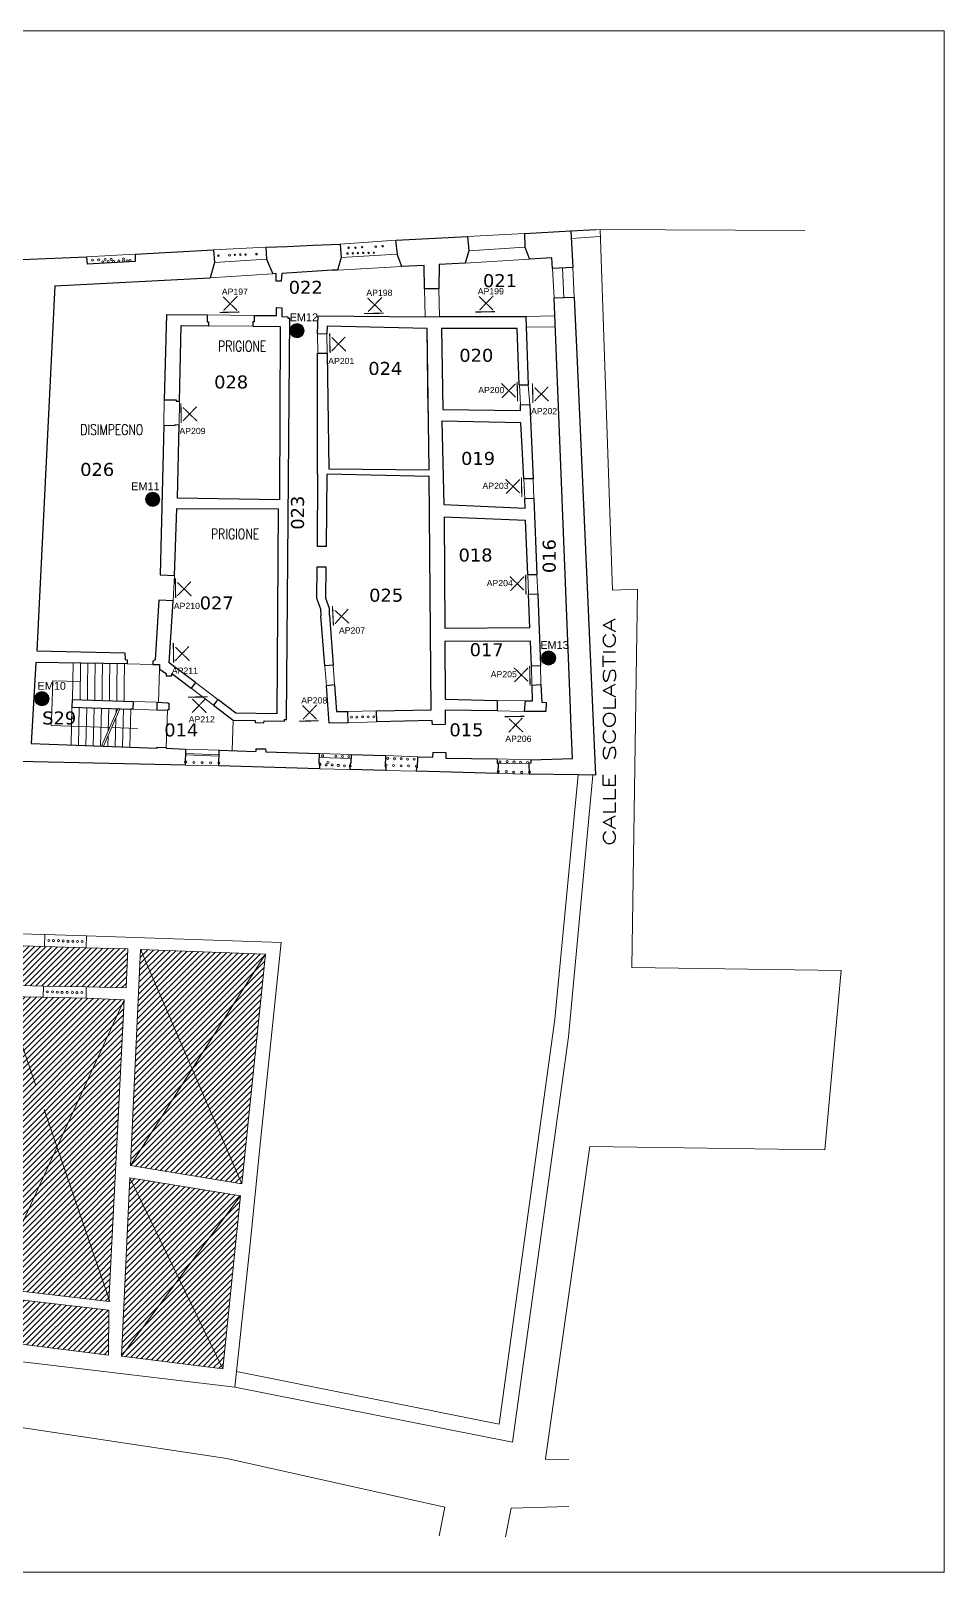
# Model space of a CAD drawing. Header units: metres. Extents: x 13 to 8413, y -14317 to -8377.
# Drawn here: x 4895 to 8413, y -14317 to -8377 of the extents above; entities that cross this region are included whole.
import ezdxf
from ezdxf.enums import TextEntityAlignment as Align

# ---------------------------------------------------------------- set-up
doc = ezdxf.new("R2010")
doc.units = ezdxf.units.M
doc.header["$LTSCALE"] = 0.0125
for name, color, linetype, lineweight in [('_fluorescenti', 30, 'Continuous', 30), ('lampade di emergenza S.E.', 3, 'Continuous', 18), ('muri', 7, 'Continuous', 9), ('vani', 66, 'Continuous', 9)]:
    doc.layers.add(name, color=color, linetype=linetype, lineweight=lineweight)
doc.layers.add('_scritte', color=150, linetype='Continuous')
doc.layers.add('CODICE EMERGENZE', color=190, linetype='Continuous')
doc.styles.add('DITTA', font='COMPLEX.SHX', dxfattribs={"height": 60})
doc.styles.add('ducale_200', font='ARIAL.TTF', dxfattribs={"height": 1})
doc.styles.get("Standard").update_dxf_attribs({"font": 'romans.shx'})

# ---------------------------------------------------------------- blocks, each defined once
blk = doc.blocks.new('re')
at = {"const_width": 0.3}
for points in [[(51.55, 419.05), (51.66, 413.81)], [(55.72, 418.12), (52.08, 414.34)], [(52.09, 417.95), (55.87, 414.31)]]:
    blk.add_lwpolyline(points, dxfattribs=at)

msp = doc.modelspace()

# ---------------------------------------------------------------- hatches: boundary and pattern name
at = {"layer": 'lampade di emergenza S.E.'}
for points in [[(5893.1, -9532.5, 1), (5948, -9532.5, 1)], [(5337.1, -10182.4, 1), (5392.1, -10182.4, 1)], [(6861.6, -10794.4, 1), (6916.6, -10794.4, 1)], [(4910.2, -10951, 1), (4965.2, -10951, 1)]]:
    msp.add_hatch(color=5, dxfattribs=at).paths.add_polyline_path(points)
at = {"layer": 'muri'}
h = msp.add_hatch(dxfattribs=at)
h.set_pattern_fill('ANSI31', color=252, scale=5, style=0)
h.paths.add_polyline_path([(5269.3, -11914.9), (5108.4, -11910.4), (5107, -11910.4), (4948, -11906), (4637.9, -11897.4), (4473.9, -11892.9), (4281.1, -11887.5), (4281.1, -11882.9), (4103.2, -11877.9), (4103.1, -11884.3), (4101, -12007.6), (4063.3, -12914.2), (4225.9, -12833.2), (4262.4, -12042.3), (4478.9, -12046.8), (4635.6, -12049.5), (4943.3, -12058.6), (5108.4, -12061.1), (5262, -12065.3)])
h.paths.add_polyline_path([(3511.2, -13085.7), (4004.4, -13145.8), (4004.4, -13143.3), (4052.3, -13145.1), (4057.8, -13045.5), (4008.2, -13043.4), (4010.3, -12988.6), (3843.9, -12971.8), (3845, -12959.4), (3839.9, -12959), (3842.5, -12931.6), (3745.1, -12922.5), (3742.7, -12948.6), (3736, -12948), (3734.8, -12960.8), (3349, -12922), (3241.8, -12911.2), (3066.1, -12893.5), (3064.4, -12924.4), (3052.6, -12923.4), (3051.9, -12928.9), (3045.7, -13026.9), (3046.3, -13032.4), (3058.6, -13032.4), (3047.7, -13235.8), (3499.8, -13284.6)])
h.paths.add_polyline_path([(4051.9, -12086), (3618.3, -12094.6), (3573.9, -12906.5), (3745.1, -12922.5), (3842.5, -12931.6), (4016.5, -12947.9)])
h.paths.add_polyline_path([(3565.4, -12092.2), (3112.2, -12109.2), (3070.1, -12854.5), (3251.4, -12874.2), (3250.9, -12898), (3243.3, -12898), (3241.8, -12911.2), (3349, -12922), (3350.4, -12907.5), (3344.1, -12907), (3346.1, -12884.5), (3526.6, -12904.1)])
h.paths.add_polyline_path([(3440.1, -12039.1), (3228.5, -12043.8), (3228.5, -12078), (3251.9, -12104), (3418, -12097.7), (3440.8, -12072.7)])
h.paths.add_polyline_path([(3914.7, -12032.1), (3750.1, -12034.3), (3750.3, -12070.1), (3773.3, -12091.5), (3891.4, -12089.2), (3916.1, -12066.4)])
h.paths.add_polyline_path([(2919.3, -12050.8), (2694.1, -12055.8), (2693.4, -12086.3), (2716.2, -12112.8), (2898.9, -12109.5), (2919.9, -12086.6)])
h.paths.add_polyline_path([(3066.5, -12106.4), (2544.7, -12116), (2536.9, -12243.3), (2632.9, -12249.2), (2595.5, -12859.5), (2605.3, -12863.1), (2598.1, -12993.3), (2694.6, -13004.1), (2694.6, -13016.5), (2927.6, -13041.5), (2950.8, -13037.1), (2960.6, -13029.9), (2988.3, -13030.8), (3015.8, -13046.9), (3017, -13025.6), (3045.7, -13026.9), (3051.9, -12928.9), (3022.4, -12926.6)])
h.paths.add_polyline_path([(3015.8, -13046.9), (2988.3, -13030.8), (2960.6, -13029.9), (2950.8, -13037.1), (2927.6, -13041.5), (2694.6, -13016.5), (2694.6, -13004.1), (2598.1, -12993.3), (2605.3, -12863.1), (2595.5, -12859.5), (2632.9, -12249.2), (2536.9, -12243.3), (2479.8, -13175.4), (3004.8, -13232)])
h.paths.add_polyline_path([(3494.6, -12534.2), (5004.6, -12534.2), (5004.6, -12442.1), (3494.6, -12442.1)], flags=9)
h = msp.add_hatch(dxfattribs=at)
h.set_pattern_fill('ANSI31', color=252, scale=5, style=0)
h.paths.add_polyline_path([(5254, -12111.8), (5108.4, -12105.3), (4941.5, -12101.1), (4797.3, -12098.8), (4747.9, -13221.5)])
h.paths.add_polyline_path([(5254, -12111.8), (4995.6, -12678.3), (5196.3, -13264.8)])
h.paths.add_polyline_path([(5702.1, -12866.1), (5276.3, -12797.1), (5465.6, -13186)])
h.paths.add_polyline_path([(5276.3, -12797.1), (5244.5, -13485.1), (5465.6, -13186)])
h.paths.add_polyline_path([(5702.1, -12866.1), (5465.6, -13186), (5634.4, -13533.1)])
h.paths.add_polyline_path([(5516.7, -12377.6), (5278.6, -12750.1), (5708.2, -12819.9)])
h.paths.add_polyline_path([(5799.4, -11935.2), (5516.7, -12377.6), (5708.2, -12819.9)])
h.paths.add_polyline_path([(5799.4, -11935.2), (5317.5, -11917.7), (5516.7, -12377.6)])
h.paths.add_polyline_path([(5317.5, -11917.7), (5278.6, -12750.1), (5516.7, -12377.6)])
h.paths.add_polyline_path([(4499.2, -12641.9), (4700.4, -13218.9), (4745.9, -12097.4), (4635.2, -12093.4), (4478.9, -12088.4), (4305.4, -12086.1), (4261.2, -13167.3)])
h.paths.add_polyline_path([(3494.6, -12534.2), (5004.6, -12534.2), (5004.6, -12442.1), (3494.6, -12442.1)], flags=25)
h.paths.add_polyline_path([(3494.6, -12534.2), (5004.6, -12534.2), (5004.6, -12442.1), (3494.6, -12442.1)], flags=25)
h = msp.add_hatch(dxfattribs=at)
h.set_pattern_fill('ANSI31', color=252, scale=5, style=0)
h.paths.add_polyline_path([(4499.2, -12641.9), (4261.2, -13167.3), (4261.1, -13168.6), (4700.4, -13218.9)])
h.paths.add_polyline_path([(4995.6, -12678.3), (4747.9, -13221.5), (5195.9, -13273.4), (5196.3, -13264.8)])
h = msp.add_hatch(dxfattribs=at)
h.set_pattern_fill('ANSI31', color=252, scale=5, style=0)
h.paths.add_polyline_path([(5465.6, -13186), (5244.5, -13485.1), (5634.4, -13533.1)])
h = msp.add_hatch(dxfattribs=at)
h.set_pattern_fill('ANSI31', color=252, scale=5, style=0)
h.paths.add_polyline_path([(5195.9, -13307.1), (4744, -13254.2), (4737.5, -13422.8), (5194.4, -13481.1)])
h.paths.add_polyline_path([(4701.5, -13251.9), (4259.8, -13201.2), (4252.2, -13369.6), (4698.2, -13418.1)])

# ---------------------------------------------------------------- linework, layer by layer
at = {"layer": 'lampade di emergenza S.E.', "color": 5}
for centre in [(5920.6, -9532.5), (5364.6, -10182.4), (6889.1, -10794.4), (4937.7, -10951)]:
    msp.add_circle(centre, 27.5, dxfattribs=at)
at = {"layer": 'muri', "linetype": 'Continuous', "ltscale": 0.1}
msp.add_line((5933, -8377.1), (13, -8377.1), dxfattribs=at)
at = {"layer": 'muri', "color": 252}
for p, q in [((7071, -9142.9), (7876.5, -9146.8)), ((7087.7, -9142.9), (7134.9, -10533.2)), ((6568.2, -9272), (6815.6, -9257.3)), ((5584.2, -9329.5), (5827.3, -9314)), ((6076.1, -9298.8), (6324.1, -9285.9)), ((6904.2, -9292.8), (6910.7, -9407.9)), ((6943.1, -9291), (6948.6, -9406.1)), ((6982.1, -9289.2), (6987.6, -9404.2)), ((7134.9, -10533.2), (7231.2, -10528.9)), ((7231.7, -10529.4), (7210.5, -11987.1)), ((7231.2, -10528.9), (7231.7, -10529.4)), ((5674.9, -11033.1), (5671, -11151.1)), ((5278.6, -12750.1), (5799.4, -11935.2)), ((5317.5, -11917.7), (5708.2, -12819.9)), ((7210.5, -11987.1), (8016.3, -11998.8)), ((8016.3, -11998.8), (7953, -12689.9)), ((4747.9, -13221.5), (5254, -12111.8)), ((4797.3, -12098.8), (4914.8, -12442.1)), ((4946.3, -12534.2), (5199.3, -13273.4)), ((6877.8, -13880.6), (7047.7, -12677.2)), ((7953, -12689.9), (7048.3, -12676.7)), ((5276.3, -12797.1), (5634.4, -13533.1)), ((5244.5, -13485.1), (5702.1, -12866.1)), ((5680.2, -13603.5), (5737, -13077.1)), ((6699.4, -13747), (5686.7, -13543.5)), ((6878.2, -13881.2), (6877.8, -13880.6)), ((6878.2, -13881.2), (6966.8, -13882.5)), ((6745.7, -14070.4), (6722.9, -14180.6)), ((6745.7, -14070.4), (6966.8, -14064.4))]:
    msp.add_line(p, q, dxfattribs=at)
at = {"layer": 'muri', "linetype": 'ByBlock', "lineweight": 30}
for p, q in [((6413.7, -9478.7), (6471.3, -9477.8)), ((6421.8, -9523.7), (6036.5, -9514.7)), ((6426, -9846.2), (6421.8, -9523.7)), ((5999.7, -10086.1), (5999.7, -9619.3)), ((6036.6, -9619), (6042.5, -10064.9)), ((5999.7, -10086.1), (5997.4, -10364.7)), ((6033.6, -10364.7), (6036, -10086.1)), ((6429.7, -10094.5), (6036, -10086.1)), ((6430.2, -10240.3), (6429.7, -10094.5)), ((6033.8, -10364.7), (5997.4, -10364.7)), ((5996.7, -10443.9), (5995.7, -10564.1)), ((6033.2, -10444.2), (5996.7, -10443.9)), ((6031.8, -10565.3), (6032.9, -10444.2)), ((5995.7, -10564.1), (6010.2, -10605.1)), ((6045.1, -10602.7), (6031.8, -10565.3)), ((6010.2, -10605.1), (6012.1, -10631.6)), ((6045.1, -10629.1), (6045.1, -10602.7)), ((6045.1, -10629.1), (6059.5, -10821.7)), ((6817.7, -10678.4), (6490, -10680.3)), ((6819.9, -10728.6), (6490.3, -10730.5))]:
    msp.add_line(p, q, dxfattribs=at)
at = {"layer": 'muri'}
msp.add_lwpolyline([(13, -14317.1), (13, -8377.1), (8413, -8377.1), (8413, -14317.1)], close=True, dxfattribs=at)
at = {"layer": 'muri', "linetype": 'ByBlock', "lineweight": 30}
for points in [[(6975.4, -9147.9), (7071, -9142.9)], [(5882.5, -9207.9), (5982.5, -9203), (6086.6, -9198.7)], [(6086.6, -9198.7), (6090.9, -9250.4)], [(6299.3, -9183.8), (6305.6, -9238.3)], [(6302.8, -9183.8), (6576.5, -9170.3)], [(6576.5, -9170.3), (6582, -9224.4)], [(6796.6, -9158.3), (6975.4, -9147.9)], [(6796.6, -9158.3), (6798, -9210.7)], [(6975.4, -9147.9), (6982.1, -9289.2)], [(4861.5, -9258.3), (5108.9, -9248.2)], [(5108.9, -9248.2), (5112.4, -9276.5)], [(5297.5, -9265.8), (5112.4, -9276.5)], [(5296.8, -9238.2), (5598.3, -9221.3)], [(5296.8, -9238.2), (5297.5, -9265.8)], [(5598.3, -9221.3), (5601.9, -9270.1)], [(5799.7, -9211.4), (5882.5, -9207.9)], [(5799.7, -9211.4), (5803.2, -9257)], [(5803.2, -9257), (5827.3, -9314)], [(6090.9, -9250.4), (6090.9, -9250.4), (6076.1, -9298.8)], [(6324.1, -9285.9), (6305.6, -9238.3), (6305.6, -9238.3)], [(6582, -9224.4), (6582, -9224.4), (6568.2, -9272)], [(6798, -9210.7), (6798, -9210.7), (6815.6, -9257.3)], [(6904.2, -9292.8), (6902.2, -9252.5), (6815.7, -9257.5)], [(5601.9, -9270.1), (5585.4, -9329.4)], [(6056.2, -9299.9), (5861.3, -9312.6), (5859.8, -9342.3), (5840, -9342.3), (5840, -9312.6), (5827.3, -9314)], [(6076.1, -9298.8), (6056.2, -9299.9)], [(6568.2, -9272), (6467.7, -9277.9), (6467, -9371.3), (6411.8, -9371.3), (6409.7, -9281.4), (6324.1, -9285.9)], [(6982.1, -9289.2), (6904.2, -9292.8)], [(4987.8, -9359.3), (4917.7, -10766.5), (5257.2, -10773.7), (5258.4, -10800.4), (5266, -10800.9), (5266, -10817.1), (4914.1, -10811.9), (4896.7, -11123.6), (4896.7, -11123.6), (4896.7, -11123.6), (5382, -11141), (5382.1, -11138.3), (5416.5, -11139.4), (5416.5, -11139.4)], [(4987.8, -9359.3), (5584.2, -9329.5)], [(5584.2, -9329.5), (5585.4, -9329.4)], [(5584.2, -9329.5), (5584.2, -9329.5)], [(5841, -9474.4), (5841.2, -9443.6), (5861.6, -9444), (5861.6, -9478.1), (5885.5, -9478.9), (5885.5, -9484.1), (5892.1, -9484.1), (5892.1, -9485.2)], [(6820.7, -11185.9), (6981.1, -11181.8), (6975.1, -11029.9), (6975.1, -11029.9), (6973.8, -10987.4), (6973.8, -10987.4), (6910.7, -9407.9)], [(6987.6, -9404.2), (6910.7, -9407.9)], [(6987.6, -9404.2), (6998.1, -9624.3)], [(5417, -9470.8), (5409.1, -9799.4)], [(5417, -9470.8), (5573.8, -9472.1)], [(5573.8, -9472.1), (5574.1, -9498.1), (5579.2, -9498.5), (5579.2, -9514)], [(5598.8, -10975.6), (5674.9, -11033.1), (5759.2, -11034.3), (5759, -11042.7), (5793, -11043.8), (5793.2, -11035.6), (5872.4, -11038.1), (5872.6, -11030.7), (5879.7, -11031), (5892.1, -9485.2)], [(5755.7, -9473.7), (5755.5, -9499), (5749.9, -9499), (5749.9, -9515.7)], [(5755.7, -9473.7), (5841, -9474.4)], [(5999.6, -9543.5), (6001.4, -9476), (6413.7, -9478.7)], [(6471.3, -9477.8), (6801.9, -9478.6), (6801.9, -9478.6), (6801.9, -9478.6), (6810.9, -9742.2)], [(5749.9, -9515.7), (5856, -9516.8), (5852.3, -10184.4), (5852.3, -10184.4), (5852.3, -10184.4), (5460.5, -10178.5), (5466.1, -9895.2)], [(5467.9, -9803.9), (5473.6, -9512.9)], [(5473.6, -9512.9), (5579.2, -9514)], [(5999.6, -9543.5), (6035.7, -9544.6)], [(6042.5, -10064.9), (6429, -10068.7), (6421.8, -9523.7), (6036.5, -9514.7), (6035.6, -9545.3)], [(6775.8, -9741.3), (6775.8, -9741.3), (6767.7, -9523.6), (6477, -9523.6), (6482.3, -9836.3), (6780.7, -9840), (6781.2, -9818.5)], [(5999.7, -9619.3), (6036.6, -9619)], [(6998.1, -9624.3), (7070.2, -11245.7), (7002.9, -11244.7)], [(6775.8, -9741.3), (6810.9, -9741.3)], [(5409.1, -9799.4), (5454.2, -9799.4), (5454.2, -9803.9), (5467.9, -9803.9)], [(6781.2, -9818.5), (6816.6, -9817.5)], [(6816.6, -9817.5), (6830.1, -10103.1)], [(5406.8, -9896.5), (5392.9, -10474.1)], [(5406.8, -9896.5), (5449.7, -9897.8), (5450.6, -9894.2), (5466.1, -9895.2)], [(6794.2, -10103.5), (6782.2, -9887.8), (6782.2, -9887.8), (6782.2, -9887.8), (6478.7, -9881.3), (6486.2, -10202.8), (6799.6, -10217), (6797.5, -10180.5)], [(6830.1, -10103.1), (6794.2, -10103.5)], [(6832.5, -10179.1), (6797.5, -10180.5)], [(6832.5, -10179.1), (6844.3, -10472.7)], [(5392.9, -10474.1), (5448.4, -10476), (5456.8, -10218.4), (5847.1, -10219.6), (5842.4, -11009.1), (5684.5, -11006.7), (5615.2, -10954.2)], [(6226.7, -10998), (6436.8, -10994.2), (6430.2, -10240.3)], [(6808.9, -10472.7), (6800.1, -10264.4), (6487.5, -10250.7), (6490, -10680.3)], [(6808.9, -10472.7), (6844.3, -10472.7)], [(5528.8, -10889), (5427.9, -10812.8), (5443.6, -10573.3), (5388.2, -10570.9), (5373.7, -10800.8), (5365.3, -10806.8), (5365.3, -10818.8), (5390.6, -10818.8), (5390.6, -10836.9), (5415.9, -10853.8), (5415.9, -10862.2), (5437.6, -10862.2), (5437.6, -10853.8), (5512.1, -10910.1)], [(6812.2, -10548.6), (6847.3, -10547.1)], [(6817.7, -10678.4), (6812.2, -10548.6)], [(6847.3, -10547.1), (6858.4, -10822.5)], [(6028, -10824.5), (6012.1, -10631.6)], [(6490.3, -10730.5), (6491.5, -10953.3), (6691.4, -10957.8)], [(6824, -10824.4), (6819.9, -10728.6)], [(6059.5, -10821.7), (6028, -10824.5)], [(6824, -10824.4), (6858.4, -10822.5)], [(5528.8, -10889), (5512.1, -10910.1)], [(6065.1, -10897.5), (6033.4, -10900.8)], [(6117.7, -11043.4), (6043.8, -11045.4), (6033.4, -10900.8)], [(6065.1, -10897.5), (6072.7, -11000.8), (6116.3, -11000)], [(6859.8, -10895.7), (6862.7, -10964.5), (6880.4, -10965.5), (6878.5, -11000.1), (6795.7, -11000.1)], [(6798.6, -10959.3), (6826.8, -10959.3), (6825.9, -10898.6)], [(6825.9, -10898.6), (6825.9, -10898.6), (6859.8, -10895.7), (6859.8, -10895.7)], [(5054.3, -10954.5), (5053.5, -10983.5), (5280.2, -10991.8)], [(5054.3, -10954.5), (5289.1, -10962)], [(5289.1, -10962), (5288.2, -10991.7)], [(5380.4, -10964.9), (5422.3, -10966.3), (5422.3, -10968.6), (5426.8, -10968.6), (5426.8, -10993.7), (5421.7, -10993.7), (5421.7, -10997), (5380.8, -10995.5)], [(5380.8, -10965), (5380.8, -10995.5)], [(5615.2, -10954.2), (5598.8, -10975.6)], [(6691.4, -10957.8), (6691.4, -10997.5)], [(6798.6, -10959.3), (6795.7, -11000.1), (6795.9, -10998.1)], [(5288.2, -10991.7), (5280.2, -10991.5)], [(6117.7, -11043.4), (6116.3, -11000)], [(6227.5, -11040.4), (6226.7, -10998)], [(6691.4, -10997.5), (6490.9, -10994.9), (6490.9, -11050.9), (6442, -11052.2), (6441.4, -11034.6), (6227.5, -11040.4)], [(5416.5, -11139.4), (5416.8, -11142), (5491.3, -11145.5), (5491.3, -11145.5)], [(5491.3, -11145.5), (5491.3, -11145.5), (5489.9, -11207), (5489.9, -11207)], [(5618.6, -11210.1), (5618.6, -11210.1), (5618.6, -11210.1), (5621.1, -11149.5)], [(5621.1, -11149.5), (5761.8, -11154.1)], [(5762.3, -11143.6), (5761.8, -11154.1)], [(5762.3, -11143.6), (5799.3, -11144.2), (5799.6, -11155.3)], [(5799.6, -11155.3), (6005.9, -11162.1)], [(6005.9, -11162.1), (6004.8, -11197.7), (6008.1, -11197.8), (6007.3, -11220.6)], [(6128.8, -11166.1), (6127.7, -11200.4), (6124.5, -11200.3), (6123.8, -11223.7)], [(6128.8, -11166.1), (6261.6, -11170.4)], [(6384.3, -11174.4), (6444, -11176.4), (6444.9, -11157.3), (6493, -11158.7), (6494, -11180), (6691.5, -11183.2)], [(5489.9, -11207), (4552.5, -11186.5)], [(6007.3, -11220.6), (5618.6, -11210.1), (5618.6, -11210.1)], [(6262.3, -11227.5), (6123.8, -11223.7)], [(6261.6, -11170.4), (6260.2, -11213.5), (6262.8, -11213.6), (6262.3, -11227.5)], [(6384.3, -11174.4), (6382.9, -11217.1), (6380.1, -11217), (6379.7, -11230.6)], [(6691.5, -11183.2), (6691.3, -11199.8), (6695.7, -11199.4), (6694.4, -11239.1)], [(6820.7, -11185.9), (6820.3, -11199.8), (6813.3, -11200.2), (6814.1, -11241.7)], [(6694.4, -11239.1), (6379.7, -11230.6)], [(7002.9, -11244.7), (6814.1, -11241.7)]]:
    msp.add_lwpolyline(points, dxfattribs=at)
at = {"layer": 'muri', "color": 252}
for points in [[(6086.6, -9198.7), (6302.8, -9183.8)], [(6576.5, -9170.3), (6796.6, -9158.3)], [(7088, -9170.1), (6976.4, -9177.9)], [(5108.9, -9248.2), (5296.8, -9238.2)], [(5598.3, -9221.3), (5799.7, -9211.4)], [(5601.9, -9270.1), (5803.2, -9257)], [(6090.9, -9250.4), (6305.6, -9238.3)], [(6798, -9210.7), (6582, -9224.4)], [(6411.8, -9371.3), (6413.7, -9478.7)], [(6467, -9371.3), (6468.7, -9477.8)], [(5573.8, -9472.1), (5755.7, -9473.7)], [(6801.9, -9478.6), (6913.4, -9475.4)], [(5749.9, -9515.7), (5579.2, -9514)], [(5999.6, -9543.5), (6000.4, -9619.3)], [(6035.7, -9544.6), (6036.6, -9619)], [(6803.3, -9519.1), (6915.1, -9518.3)], [(6777.4, -9741.3), (6781.2, -9818.5)], [(5409.1, -9799.4), (5406.8, -9896.5)], [(6810.9, -9742.2), (6816.6, -9817.5)], [(5467.9, -9803.9), (5466.1, -9895.2)], [(6794.2, -10103.5), (6797.5, -10180.5)], [(6830.1, -10103.1), (6832.5, -10179.1)], [(5448.4, -10476), (5443.6, -10573.3)], [(6812.2, -10548.6), (6808.9, -10472.7)], [(6847.3, -10547.1), (6844.3, -10472.7)], [(5057.7, -10814), (5056.1, -10954.6)], [(5086, -10814.4), (5084.5, -10955.7)], [(5114.4, -10814.9), (5113.4, -10900.3)], [(5142.7, -10815.3), (5141.8, -10900)], [(5171.1, -10815.7), (5170.1, -10900.7)], [(5199.4, -10816.1), (5198.5, -10901.4)], [(5227.7, -10816.5), (5226.8, -10902.1)], [(5256.1, -10817), (5255.1, -10902.8)], [(5266, -10817.1), (5365.3, -10818.6)], [(5386.5, -10965.1), (5390.6, -10836.9)], [(6028, -10824.5), (6033.4, -10900.8)], [(6059.5, -10821.7), (6065.1, -10897.5)], [(6824, -10824.4), (6825.4, -10897.6)], [(6858.4, -10822.5), (6859.8, -10895.7)], [(5085.2, -10885.1), (4980.1, -10882.6), (4975.8, -11000.8)], [(5113.7, -10871.4), (5112.8, -10956.8)], [(5141.8, -10900), (5141.1, -10957.9)], [(5170.1, -10900.7), (5169.5, -10959)], [(5198.5, -10901.4), (5197.8, -10960)], [(5226.8, -10902.1), (5226.2, -10961.1)], [(5255.1, -10902.8), (5254.5, -10960.9)], [(5512.1, -10910.1), (5598.8, -10975.6)], [(5528.8, -10889), (5615.2, -10954.2)], [(5053.5, -10983.5), (5049.9, -11129.1)], [(5081.8, -10984.5), (5078.3, -11130.1)], [(5110.2, -10985.5), (5106.6, -11131.1)], [(5138.5, -10986.5), (5134.9, -11132.1)], [(5166.8, -10987.5), (5163.3, -11133.2)], [(5195.2, -10988.5), (5193, -11074.8)], [(5289.1, -10962), (5380.4, -10964.9)], [(6691.4, -10957.8), (6798.6, -10959.3)], [(4975.8, -11000.8), (4973.9, -11054.7), (5198.6, -11062.1)], [(5230.3, -10990), (5167.3, -11133.3)], [(5237.8, -10990.3), (5175.5, -11133.6)], [(5222.6, -11025.2), (5219.9, -11135.2)], [(5251.8, -10990.5), (5248.3, -11136.2)], [(5280.2, -10991.5), (5276.6, -11137.2)], [(5288.2, -10991.7), (5380.8, -10995.5)], [(6116.3, -11000), (6226.7, -10998.2)], [(6227.5, -11040.4), (6117.7, -11043.4)], [(6691.4, -10997.5), (6795.7, -11000.1)], [(5192.6, -11094.3), (5191.6, -11134.2)], [(5206.5, -11062.3), (5306.3, -11065.6)], [(5620.2, -11171.9), (5490.8, -11167.1)], [(5490.9, -11162.5), (5620.4, -11167.5)], [(5491.3, -11145.5), (5491.3, -11145.5), (5621.1, -11149.5)], [(6005.9, -11162.1), (6128.8, -11166.1)], [(5618.6, -11210.1), (5618.6, -11210.1), (5489.9, -11207)], [(6005.4, -11178), (6128.3, -11181.9)], [(6007.3, -11220.6), (6123.8, -11223.7)], [(6261.6, -11170.4), (6384.3, -11174.4)], [(6691.5, -11183.2), (6820.7, -11185.9)], [(6695.7, -11199.4), (6813.3, -11200.2)], [(6262.3, -11227.5), (6379.7, -11230.6)], [(6694.4, -11239.1), (6814.1, -11241.7)], [(7002.9, -11244.7), (6913.3, -12185.8)], [(7059.2, -11245.5), (6965.7, -12254)], [(4637.9, -11852.2), (4949.6, -11859.4)], [(4949.6, -11859.4), (4948, -11906)], [(4949.6, -11859.4), (5109.9, -11864.8)], [(5109.9, -11864.8), (5108.4, -11910.4)], [(5109.9, -11864.8), (5859.1, -11890.4)], [(4637.9, -11897.4), (4948, -11906)], [(5107, -11910.4), (4948, -11906)], [(5108.4, -11910.4), (5269.3, -11914.9)], [(5269.3, -11914.9), (5262, -12065.3)], [(5708.2, -12819.9), (5708.2, -12819.9), (5278.6, -12750.1), (5317.5, -11917.7)], [(5317.5, -11917.7), (5799.4, -11935.2)], [(5799.4, -11935.2), (5708.2, -12819.9)], [(5859.1, -11890.4), (5779.7, -12656.6)], [(4943.3, -12058.6), (4635.6, -12049.5)], [(5108.4, -12105.3), (5254, -12111.8), (5195.9, -13273.4), (4747.9, -13221.5), (4797.3, -12098.8)], [(4941.5, -12101.1), (4797.3, -12098.8), (4797.3, -12098.8)], [(5108.4, -12061.1), (5108.4, -12105.3), (4941.5, -12101.1)], [(4943.3, -12058.6), (4942.6, -12101.1)], [(5108.4, -12061.1), (4943.3, -12058.6)], [(5262, -12065.3), (5262, -12065.3), (5108.4, -12061.1)], [(6913.3, -12185.8), (6699.4, -13747)], [(5680.2, -13603.5), (6750.9, -13816.4), (6965.7, -12254)], [(5737, -13077.1), (5779.7, -12656.6)], [(5244.5, -13485.1), (5276.3, -12797.1)], [(5702.1, -12866.1), (5276.3, -12797.1)], [(5702.1, -12866.1), (5634.4, -13533.1)], [(907.8, -13178.5), (1427, -13242.2), (5650, -13878.5)], [(4744, -13254.2), (4737.5, -13422.8), (5194.4, -13481.1), (5195.9, -13307.1)], [(4744, -13254.2), (5195.9, -13307.1)], [(4906.5, -13511.4), (4183.8, -13426.7)], [(5680.2, -13603.5), (4906.5, -13511.4)], [(5244.5, -13485.1), (5634.4, -13533.1)], [(5650, -13878.5), (6490.2, -14066.7), (6467.4, -14176.9)]]:
    msp.add_lwpolyline(points, dxfattribs=at)
at = {"layer": 'muri', "linetype": 'ByBlock', "lineweight": 30}
msp.add_lwpolyline([(5803.2, -9257), (5803.2, -9257)], close=True, dxfattribs=at)
at = {"layer": 'muri'}
for points in [[(5223.5, -10989.5), (5223.1, -11006.5)], [(5421.7, -10997), (5416.5, -11139.4)]]:
    msp.add_lwpolyline(points, dxfattribs=at)
at = {"layer": 'muri', "color": 252}
msp.add_lwpolyline([(5737, -13077.1), (5737, -13077.1)], close=True, dxfattribs=at)
for centre, radius in [((6223.8, -9208.5), 3.11), ((6250.2, -9207.1), 2.72), ((5132.5, -9260.5), 3.94), ((5156.3, -9259.2), 3.94), ((5172.6, -9267.2), 3.94), ((5181.1, -9258.6), 3.94), ((5192.6, -9266.1), 3.94), ((5204.6, -9257.8), 3.94), ((5213.4, -9265.6), 3.94), ((5234.2, -9263.4), 3.94), ((5251.9, -9255.4), 3.94), ((5252.1, -9263.4), 3.94), ((5266.3, -9263.2), 3.94), ((5277.2, -9262.1), 3.94), ((5617.6, -9243.3), 2.89), ((5659.8, -9241.3), 3.78), ((5680.8, -9240.6), 2.7), ((5702, -9239.6), 3.53), ((5722.3, -9239.3), 2.79), ((5764.2, -9237.6), 3.11), ((6114.7, -9235.2), 2.89), ((6119.1, -9212.9), 2.87), ((6135, -9234.5), 2.7), ((6145.5, -9212.9), 2.7), ((6154.9, -9233.8), 2.64), ((6171.5, -9210.9), 2.39), ((6175.5, -9233.1), 2.57), ((6196.1, -9232.8), 2.72), ((6216.4, -9232.1), 2.36), ((6129.8, -11022.1), 3.94), ((6150.8, -11022.1), 3.94), ((6173.4, -11020.6), 3.94), ((6194.4, -11020.6), 3.94), ((6216.2, -11020.6), 3.94), ((6019, -11170.6), 3.94), ((5491.4, -11194.8), 3.94), ((5523.3, -11196.5), 3.94), ((5555.3, -11197.6), 3.94), ((5587.8, -11198.2), 3.94), ((5619.1, -11198.2), 3.94), ((6008.7, -11204.8), 3.94), ((6032.7, -11206.3), 3.94), ((6039.6, -11197), 3.94), ((6055.3, -11206.3), 3.94), ((6070.2, -11172.1), 3.94), ((6079.3, -11207.8), 3.94), ((6095.7, -11173.6), 3.94), ((6103.4, -11209.3), 3.94), ((6119.8, -11173.6), 3.94), ((6125.2, -11210.1), 3.94), ((6263.2, -11207), 3.94), ((6270, -11180.7), 3.94), ((6291.8, -11208.5), 3.94), ((6295.6, -11182.2), 3.94), ((6321.1, -11182.2), 3.94), ((6321.1, -11209.3), 3.94), ((6345.9, -11183.7), 3.94), ((6349.7, -11209.3), 3.94), ((6371.5, -11183.7), 3.94), ((6379, -11210.8), 3.94), ((6702, -11194.2), 3.94), ((6729.8, -11193.4), 3.94), ((6756.1, -11194.9), 3.94), ((6780.9, -11195.7), 3.94), ((6808.7, -11196.4), 3.94), ((6695.6, -11231.8), 3.94), ((6726.4, -11231.8), 3.94), ((6755, -11234.1), 3.94), ((6785.8, -11234.8), 3.94), ((6815.9, -11233.3), 3.94), ((4964.5, -11882.5), 3.94), ((4982.7, -11883.3), 3.94), ((5001.7, -11883.3), 3.94), ((5019.4, -11884.6), 3.94), ((5038, -11885.8), 3.94), ((5057, -11885.8), 3.94), ((5074.8, -11886.6), 3.94), ((5093, -11886.6), 3.94), ((4958.5, -12080.4), 3.94), ((4978.2, -12080.7), 3.94), ((4997.1, -12081.7), 3.94), ((5015.2, -12082.7), 3.94), ((5034.9, -12082.7), 3.94), ((5054.9, -12083), 3.94), ((5072.7, -12083.8), 3.94), ((5091.9, -12083.5), 3.94)]:
    msp.add_circle(centre, radius, dxfattribs=at)

# ---------------------------------------------------------------- block references
at = {"layer": '_fluorescenti', "yscale": 14.45413696287142, "zscale": 14.45413696287091}
for p, xscale, rotation in [((11678.9, -10207.5), 14.45413696287142, 90), ((12235.6, -10211.9), 14.45413696287142, 90), ((12664.7, -10206), 14.45413696287142, 90), ((7515.1, -3747.8), 14.45413696286778, 180), ((7531.3, -4116.9), 14.45413696286778, 180), ((7547.5, -4491.6), 14.45413696286778, 180), ((5496.7, -16670.9), 14.45413696287184, 1.747192730631342), ((7563.2, -4843.1), 14.45413696286778, 180), ((11524.1, -9965.4), -14.45413696287069, 92.2247992325703), ((11984.7, -11782.7), 14.45413696287142, 90), ((12743.7, -10040.5), -14.45413696287069, 92.2247992325703)]:
    msp.add_blockref('re', p, dxfattribs=dict(at, xscale=xscale, rotation=rotation))
at = {"layer": '_fluorescenti', "xscale": 14.45413696286778, "yscale": 14.45413696287142, "zscale": 14.45413696287091}
for p in [(5301, -15599.9), (6082.2, -15793), (4727.8, -15869.6), (4706.3, -16543.7), (4698.6, -16793.2)]:
    msp.add_blockref('re', p, dxfattribs=at)

# ---------------------------------------------------------------- texts
at = {"layer": '_scritte', "char_height": 24, "width": 1227.2, "attachment_point": 1, "line_spacing_factor": 0.75, "style": 'ducale_200'}
for s, insert in [('AP197', (5630.6, -9370.2)), ('AP198', (6187.3, -9374.6)), ('AP199', (6616.4, -9368.7)), ('AP201', (6040.4, -9637.5)), ('AP200', (6618.4, -9749.4)), ('AP202', (6821.7, -9830.6)), ('AP209', (5467.3, -9907.2)), ('AP203', (6634.6, -10118.5)), ('AP204', (6650.8, -10493.2)), ('AP210', (5445.8, -10581.4)), ('AP207', (6081.8, -10675.7)), ('AP211', (5438.1, -10830.8)), ('AP205', (6666.4, -10844.7)), ('AP208', (5936.4, -10945.4)), ('AP212', (5503.1, -11018.4)), ('AP206', (6722.7, -11093.4))]:
    msp.add_mtext(s, dxfattribs=dict(at, insert=insert))
at = {"layer": 'CODICE EMERGENZE', "style": 'ducale_200'}
for s, p in [('EM12', (5891.8, -9496)), ('EM11', (5281.5, -10147.4)), ('EM13', (6857.4, -10759.1)), ('EM10', (4920.7, -10916.4))]:
    msp.add_text(s, height=30, dxfattribs=at).set_placement(p)
at = {"layer": 'muri', "width": 0.75}
for s, p in [('PRIGIONE', (5709.3, -9612.8)), ('DISIMPEGNO', (5206.8, -9934.6)), ('PRIGIONE', (5682.1, -10336.3))]:
    msp.add_text(s, height=40.58, dxfattribs=at).set_placement(p, align=Align.CENTER)
at = {"layer": 'muri', "style": 'DITTA', "width": 1.5}
msp.add_text('CALLE SCOLASTICA', height=47.248, rotation=90, dxfattribs=at).set_placement((7147.2, -11079), align=Align.CENTER)
at = {"layer": 'vani', "linetype": 'Continuous', "char_height": 50, "width": 2778.7, "attachment_point": 1}
for s, insert in [('{\\fVerdana|b0|i0|c0|p34;021}', (6636.6, -9314.7)), ('{\\fVerdana|b0|i0|c0|p34;022}', (5888.4, -9340.5)), ('{\\fVerdana|b0|i0|c0|p34;020}', (6545.4, -9602.4)), ('{\\fVerdana|b0|i0|c0|p34;024}', (6194.9, -9653.1)), ('{\\fVerdana|b0|i0|c0|p34;028}', (5601.2, -9705.2)), ('{\\fVerdana|b0|i0|c0|p34;019}', (6552.2, -9999.9)), ('{\\fVerdana|b0|i0|c0|p34;026}', (5085.2, -10042.3)), ('{\\fVerdana|b0|i0|c0|p34;018}', (6542.5, -10372.2)), ('{\\fVerdana|b0|i0|c0|p34;027}', (5545.5, -10556.6)), ('{\\fVerdana|b0|i0|c0|p34;025}', (6198.2, -10526.9)), ('{\\fVerdana|b0|i0|c0|p34;017}', (6585.2, -10737)), ('{\\fVerdana|b0|i0|c0|p34;014}', (5409.1, -11046.2)), ('{\\fVerdana|b0|i0|c0|p34;015}', (6507.3, -11045.8))]:
    msp.add_mtext(s, dxfattribs=dict(at, insert=insert))
at = {"layer": 'vani', "linetype": 'Continuous', "char_height": 50, "width": 2778.7, "attachment_point": 1, "rotation": 90}
for s, insert in [('{\\fVerdana|b0|i0|c0|p34;023}', (5897.2, -10299.5)), ('{\\fVerdana|b0|i0|c0|p34;016}', (6866.6, -10466.8))]:
    msp.add_mtext(s, dxfattribs=dict(at, insert=insert))
at = {"layer": 'vani', "color": 161, "linetype": 'Continuous', "insert": (4938.9, -11000), "char_height": 50, "width": 2778.7, "attachment_point": 1}
msp.add_mtext('{\\fVerdana|b0|i0|c0|p34;S29}', dxfattribs=at)

doc.saveas('drawing.dxf')
